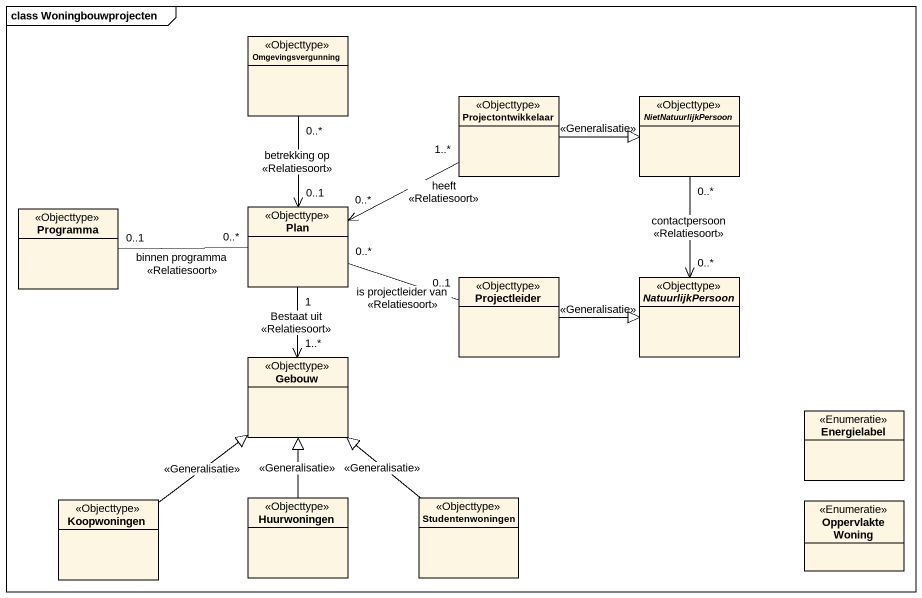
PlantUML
@startuml
mainframe class Woningbouwprojecten
hide circle
hide empty members
class Omgevingsvergunning <<Objecttype>>
class Projectontwikkelaar <<Objecttype>>
abstract class NietNatuurlijkPersoon <<Objecttype>>
class Programma <<Objecttype>>
class Plan <<Objecttype>>
class Projectleider <<Objecttype>>
abstract class NatuurlijkPersoon <<Objecttype>>
class Gebouw <<Objecttype>>
enum Energielabel <<Enumeratie>>
class Koopwoningen <<Objecttype>>
class Huurwoningen <<Objecttype>>
class Studentenwoningen <<Objecttype>>
enum "Oppervlakte Woning" as Oppervlakte_Woning <<Enumeratie>>
Omgevingsvergunning "0..*" --> "0..1" Plan : betrekking op\n<<Relatiesoort>>
Projectontwikkelaar -right-|> NietNatuurlijkPersoon : <<Generalisatie>>
Projectontwikkelaar "1..*" -left-> "0..*" Plan : heeft\n<<Relatiesoort>>
NietNatuurlijkPersoon "0..*" --> "0..*" NatuurlijkPersoon : contactpersoon\n<<Relatiesoort>>
Programma "0..1" -right- "0..*" Plan : binnen programma\n<<Relatiesoort>>
Plan "1" --> "1..*" Gebouw : Bestaat uit\n<<Relatiesoort>>
Projectleider "0..1" -left- "0..*" Plan : is projectleider van\n<<Relatiesoort>>
Projectleider -right-|> NatuurlijkPersoon : <<Generalisatie>>
Koopwoningen -up-|> Gebouw : <<Generalisatie>>
Huurwoningen -up-|> Gebouw : <<Generalisatie>>
Studentenwoningen -up-|> Gebouw : <<Generalisatie>>
@enduml
